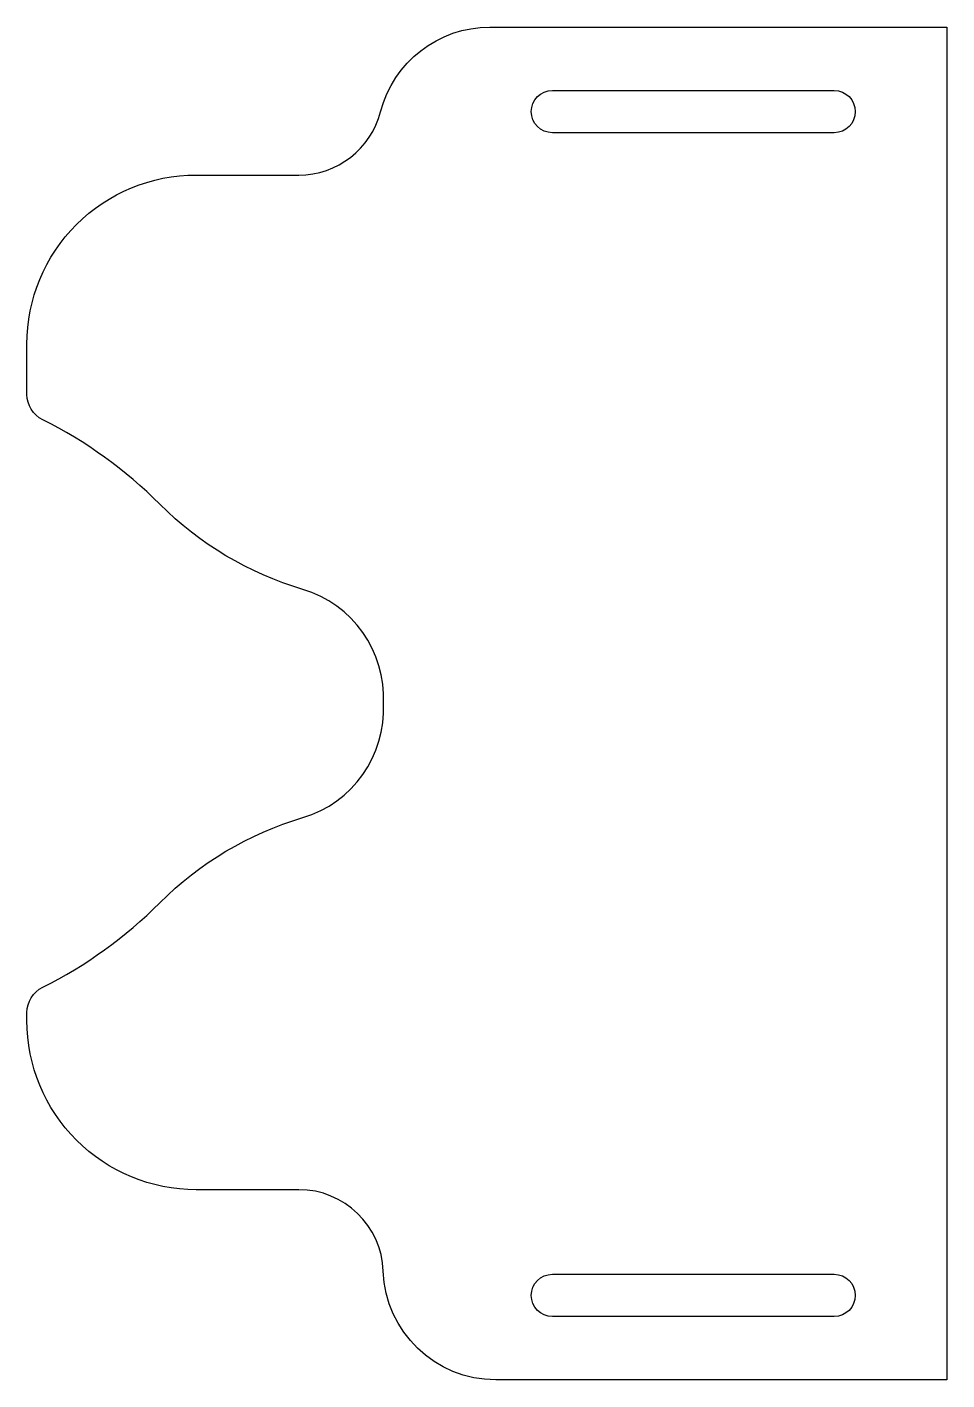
# Model space of a CAD drawing. Header units: inches. Extents: x -2.7 to 5.5, y -6.2 to 5.8.
import ezdxf

# ---------------------------------------------------------------- set-up
doc = ezdxf.new("R2010")
doc.units = ezdxf.units.IN
doc.layers.get('0').update_dxf_attribs({"linetype": 'CONTINUOUS'})

msp = doc.modelspace()

# ---------------------------------------------------------------- linework, layer by layer
for points in [[(1.471, -6.187, -0.403789), (0.472, -5.223, 0.403789), (-0.277, -4.5), (-1.188, -4.5, -0.414214), (-2.688, -3), (-2.688, -2.928, -0.284079), (-2.549, -2.705, 0.080611), (-1.51, -1.955, -0.124897), (-0.242, -1.2, 0.347198), (0.473, -0.187, 0.347198), (-0.242, 0.825, -0.124897), (-1.51, 1.58, 0.080611), (-2.549, 2.33, -0.284079), (-2.688, 2.553), (-2.688, 3, -0.414214), (-1.188, 4.5), (-0.277, 4.5, 0.341999), (0.449, 5.062, -0.341999), (1.417, 5.812), (5.472, 5.812), (5.472, -6.187)], [(4.472, 5.25, -1), (4.472, 4.875), (1.973, 4.875, -1), (1.973, 5.25)], [(4.472, -5.25, -1), (4.472, -5.625), (1.973, -5.625, -1), (1.973, -5.25)]]:
    msp.add_lwpolyline(points, format="xyb", close=True)

doc.saveas('drawing.dxf')
